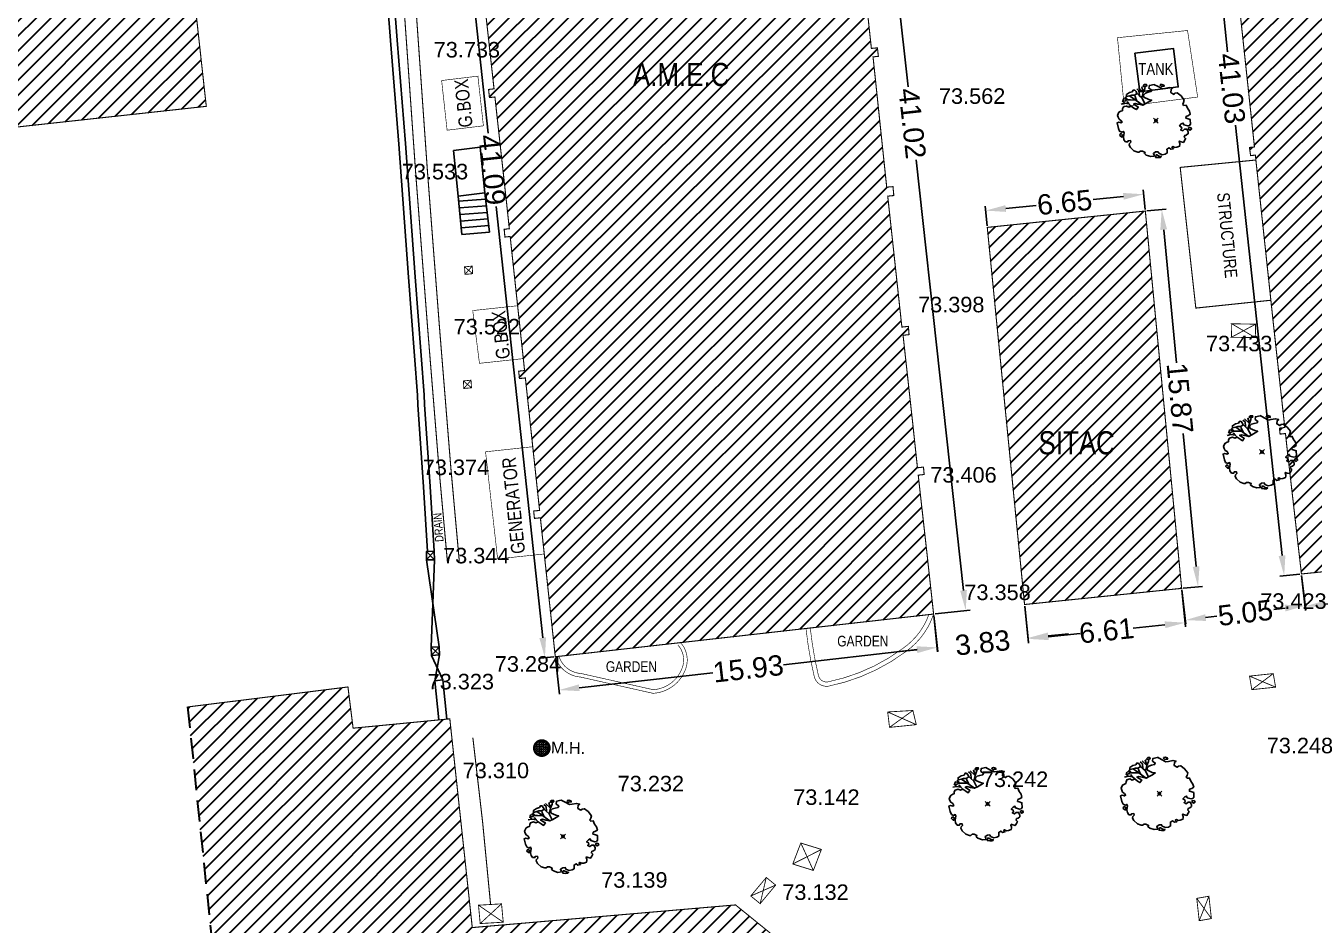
# Model space of a CAD drawing. Header units: inches. Extents: x 1254 to 1542, y 933 to 1230.
# Drawn here: x 1359.8 to 1413.7, y 1040.7 to 1078.3 of the extents above; entities that cross this region are included whole.
import ezdxf
from ezdxf.enums import TextEntityAlignment as Align

# ---------------------------------------------------------------- set-up
doc = ezdxf.new("R2010")
doc.units = ezdxf.units.IN
doc.header["$MEASUREMENT"] = 0
doc.header["$PDMODE"] = 35
doc.header["$PDSIZE"] = 0.1
doc.linetypes.add('HIDDEN', pattern=[0.375, 0.25, -0.125])
for name, color, linetype in [('bldg.', 1, 'Continuous'), ('comp. wall', 7, 'Continuous'), ('dimeantion', 140, 'Continuous'), ('DRAIN (S.W)', 130, 'HIDDEN'), ('garden', 104, 'Continuous'), ('HACH BLDG.', 182, 'Continuous'), ('LEVEL', 171, 'Continuous'), ('step', 35, 'Continuous'), ('STR H', 251, 'Continuous'), ('structure', 200, 'Continuous'), ('TANK', 251, 'Continuous'), ('text', 7, 'Continuous'), ('TREE', 3, 'Continuous')]:
    doc.layers.add(name, color=color, linetype=linetype)
for name, color, linetype, lineweight in [('Chember', 252, 'Continuous', 25), ('GATE', 211, 'Continuous', 25), ('SHED', 171, 'HIDDEN', 20)]:
    doc.layers.add(name, color=color, linetype=linetype, lineweight=lineweight)
doc.layers.get('0').off()
doc.styles.add('parag', font='arial.ttf', dxfattribs={"height": 1})
doc.styles.get("Standard").update_dxf_attribs({"font": 'arial.ttf'})
doc.styles.add('style2', font='arial.ttf')
doc.dimstyles.get("Standard").update_dxf_attribs({"dimtxt": 0.85, "dimasz": 0.85, "dimexe": 0.18, "dimexo": 0.0625, "dimgap": 0.09, "dimtad": 0, "dimzin": 0, "dimdsep": 46, "dimtxsty": 'Standard', "dimcen": 0.09, "dimclrd": 5, "dimclre": 5, "dimclrt": 6, "dimadec": 0, "dimazin": 0, "dimtfac": 1, "dimtofl": 0, "dimtmove": 0, "dimatfit": 3, "dimfxl": 0, "dimtolj": 1, "dimtzin": 0, "dimarcsym": 0})
pattern_1 = [(45, (467.107, 39.5311), (-0.30935922, 0.30935922), [])]

# ---------------------------------------------------------------- blocks, each defined once
blk = doc.blocks.new('PV07')
at = {"layer": 'TREE'}
for p, q in [((-2.29, 4.05), (-2.6, 4.31)), ((-2.26, 3.42), (-2.6, 3.73)), ((-1.71, 3.82), (-2.35, 4.45)), ((-2.23, 3.42), (-2.29, 4.05)), ((-1.71, 3.82), (-1.92, 4.59)), ((-1.89, 3.07), (-1.71, 3.82)), ((-1.71, 3.82), (-1.49, 4.36)), ((-1.49, 4.36), (-1.44, 4.64)), ((-4.2, 2.36), (-4.71, 2.24)), ((-4.2, 2.36), (-4.43, 2.61)), ((-3.65, 2.27), (-4.2, 2.36)), ((-3.83, 2.82), (-4.14, 3.22)), ((-3.83, 2.82), (-4.03, 2.79)), ((-3.65, 2.27), (-3.89, 2.59)), ((-3.43, 2.82), (-3.83, 2.82)), ((-3.34, 1.98), (-3.65, 2.27)), ((-1.77, 2.1), (-3.56, 3.36)), ((-2.75, 2.79), (-3.43, 2.82)), ((-2.82, 3.26), (-2.85, 3.45)), ((-2.56, 2.65), (-2.82, 3.26)), ((-1.89, 3.07), (-2.26, 3.42)), ((-1.46, 2.24), (-1.89, 3.07)), ((0, 0), (-0.2, 0)), ((0, 0), (0, 0.2)), ((0, 0), (0, -0.2)), ((0, 0), (0.2, 0))]:
    blk.add_line(p, q, dxfattribs=at)
at = {"layer": 'TREE', "flags": 128}
for points in [[(0.39, -4.4), (0.29, -4.2), (-0.04, -4.23), (-0.35, -4.43), (-0.26, -4.66), (-0.23, -4.8), (-0.69, -4.86), (-1.31, -4.66), (-1.55, -4.46), (-1.46, -4.29), (-1.83, -4.12), (-2.08, -4.12), (-2.29, -4.26), (-2.45, -4.26), (-2.97, -4.09), (-3.46, -3.63), (-3.62, -3.31), (-3.59, -3.11), (-3.4, -2.91), (-3.46, -2.68), (-3.77, -2.71), (-3.8, -2.86), (-4.11, -2.86), (-4.33, -2.57), (-4.39, -2.2), (-4.36, -1.88), (-4.3, -1.68), (-4.39, -1.45), (-4.63, -1.57), (-4.91, -1.42), (-5.06, -1.05), (-5.25, -0.31), (-5.03, -0.22), (-4.85, -0.25), (-4.73, -0.31), (-4.57, -0.22), (-4.73, 0.04), (-4.97, 0.21), (-5.1, 0.47), (-5.19, 0.72), (-5, 1.15), (-4.73, 1.3), (-4.54, 1.35), (-4.51, 1.61), (-4.39, 1.87), (-3.99, 1.98), (-3.68, 1.84), (-3.34, 1.98), (-2.97, 1.7), (-2.63, 1.5), (-2.39, 1.84), (-2.72, 2.04), (-3.03, 2.24), (-2.79, 2.33), (-2.32, 2.21), (-1.77, 2.1), (-1.37, 2.3), (-0.94, 2.56), (-0.57, 2.79), (-0.97, 2.87), (-1.62, 3.16), (-1.68, 3.47), (-1.43, 3.73), (-1.06, 3.85), (-0.66, 3.93), (-0.57, 4.13), (-0.94, 4.39), (-0.88, 4.76), (-0.24, 4.9)], [(-2.84, 4.14), (-2.69, 3.93), (-2.56, 3.68), (-2.85, 3.45), (-3.25, 3.45), (-3.53, 3.36), (-3.99, 3.25), (-3.99, 3.53), (-3.59, 3.79), (-3.19, 3.9), (-3.06, 4.13), (-2.84, 4.14)], [(-1.73, 4.72), (-1.58, 4.88), (-1.27, 4.88), (-1.25, 4.7), (-1.44, 4.64), (-1.68, 4.63), (-1.72, 4.71)], [(-0.26, 4.91), (0.29, 4.62), (0.88, 4.31), (1.22, 4.36), (1.83, 4.48), (2.26, 4.39), (2.05, 4.22), (2.02, 3.79), (2.02, 3.79), (2.42, 3.56), (2.57, 3.7), (2.88, 3.76), (3.4, 3.36), (3.83, 2.79), (3.74, 2.47), (3.62, 2.21), (3.74, 2.07), (4.08, 2.1), (4.27, 1.67), (4.54, 1.3), (4.64, 0.87), (4.39, 0.7), (4.08, 0.58), (4.05, 0.32), (4.24, 0.27), (4.64, 0.15), (4.67, -0.48), (4.51, -0.68), (4.3, -0.71), (3.77, -0.56), (3.68, -0.33), (3.43, -0.45), (3.19, -0.71), (3.43, -0.85), (3.5, -1.05), (3.34, -1.22), (3.62, -1.37), (3.87, -1.17), (4.17, -1.17), (4.36, -1.51), (4.36, -1.74), (4.11, -1.94), (3.9, -2), (3.83, -2.23), (4.02, -2.4), (3.9, -2.66), (3.71, -2.94), (3.4, -2.86), (3.19, -2.77), (3.13, -2.91), (3.22, -3.09), (3.22, -3.29), (3.19, -3.46), (2.82, -3.6), (2.54, -3.63), (2.29, -3.51), (2.14, -3.6), (2.36, -3.8), (2.02, -3.86), (1.77, -3.69), (1.49, -3.86), (1.52, -4.09), (1.52, -4.37), (1.25, -4.52), (0.82, -4.6), (0.39, -4.4)], [(0.57, 4.88), (0.79, 4.91), (1.06, 4.82), (1.12, 4.68), (0.94, 4.68), (0.75, 4.62), (0.6, 4.74), (0.57, 4.88)], [(-4.26, 2.99), (-3.99, 2.9), (-4.05, 2.7), (-4.3, 2.64), (-4.51, 2.59), (-4.45, 2.76), (-4.42, 2.87), (-4.26, 2.99)], [(4.7, -0.91), (4.42, -0.97), (4.42, -1.17), (4.6, -1.28), (4.82, -1.14), (4.7, -0.91)], [(-4.85, -1.8), (-4.88, -2), (-4.6, -2.23), (-4.51, -1.91), (-4.66, -1.8), (-4.85, -1.8)], [(0.14, -4.63), (0.45, -4.8), (0.75, -4.86), (0.63, -4.98), (0.29, -5), (-0.05, -4.96), (-0.01, -4.83), (0.02, -4.63), (0.14, -4.63)]]:
    blk.add_lwpolyline(points, dxfattribs=at)
at = {"layer": 'TREE'}
blk.add_point((0, 0), dxfattribs=at)
blk = doc.blocks.new('TREE12')
at = {"layer": 'TREE', "xscale": 99.88372093023256, "yscale": 99.88372093023256, "zscale": 99.88372093023256}
blk.add_blockref('PV07', (411, 285), dxfattribs=at)
blk = doc.blocks.new('SDFHGHG')
at = {"layer": 'TREE', "color": 30}
for p, q in [((952.027, 1025.743), (951.827, 1025.938)), ((952.027, 1025.743), (951.96, 1025.982)), ((952.094, 1025.911), (952.11, 1025.996)), ((951.369, 1025.432), (951.274, 1025.556)), ((951.369, 1025.432), (951.31, 1025.424)), ((951.493, 1025.432), (951.369, 1025.432)), ((952.008, 1025.211), (951.455, 1025.6)), ((951.705, 1025.425), (951.493, 1025.432)), ((951.684, 1025.569), (951.674, 1025.628)), ((951.763, 1025.382), (951.684, 1025.569)), ((951.846, 1025.814), (951.75, 1025.893)), ((951.855, 1025.619), (951.75, 1025.716)), ((951.865, 1025.619), (951.846, 1025.814)), ((951.97, 1025.512), (951.855, 1025.619)), ((951.97, 1025.512), (952.027, 1025.743)), ((952.103, 1025.255), (951.97, 1025.512)), ((952.027, 1025.743), (952.094, 1025.911)), ((951.255, 1025.29), (951.097, 1025.253)), ((951.255, 1025.29), (951.184, 1025.367)), ((951.427, 1025.264), (951.255, 1025.29)), ((951.427, 1025.264), (951.35, 1025.361)), ((951.522, 1025.175), (951.427, 1025.264)), ((952.556, 1024.561), (952.494, 1024.561)), ((952.556, 1024.561), (952.556, 1024.623)), ((952.556, 1024.561), (952.556, 1024.499)), ((952.556, 1024.561), (952.618, 1024.561))]:
    blk.add_line(p, q, dxfattribs=at)
at = {"layer": 'TREE', "color": 30, "flags": 128}
for points in [[(952.676, 1023.198), (952.647, 1023.26), (952.542, 1023.251), (952.447, 1023.189), (952.476, 1023.119), (952.485, 1023.074), (952.342, 1023.056), (952.152, 1023.118), (952.075, 1023.18), (952.104, 1023.234), (951.989, 1023.287), (951.913, 1023.287), (951.846, 1023.242), (951.799, 1023.242), (951.637, 1023.296), (951.484, 1023.437), (951.437, 1023.535), (951.446, 1023.597), (951.503, 1023.659), (951.484, 1023.73), (951.389, 1023.721), (951.379, 1023.677), (951.284, 1023.677), (951.217, 1023.765), (951.198, 1023.881), (951.208, 1023.978), (951.227, 1024.04), (951.198, 1024.111), (951.122, 1024.076), (951.036, 1024.12), (950.989, 1024.235), (950.931, 1024.466), (950.998, 1024.492), (951.055, 1024.484), (951.093, 1024.466), (951.141, 1024.492), (951.093, 1024.572), (951.017, 1024.625), (950.979, 1024.705), (950.95, 1024.785), (951.007, 1024.918), (951.093, 1024.962), (951.15, 1024.98), (951.16, 1025.06), (951.198, 1025.14), (951.322, 1025.175), (951.417, 1025.131), (951.522, 1025.175), (951.636, 1025.087), (951.741, 1025.024), (951.817, 1025.131), (951.713, 1025.193), (951.617, 1025.255), (951.694, 1025.282), (951.837, 1025.246), (952.008, 1025.211), (952.132, 1025.273), (952.265, 1025.353), (952.38, 1025.424), (952.256, 1025.45), (952.056, 1025.539), (952.036, 1025.636), (952.113, 1025.716), (952.227, 1025.752), (952.351, 1025.778), (952.38, 1025.84), (952.265, 1025.92), (952.284, 1026.035), (952.48, 1026.077)], [(952.02, 1026.02), (952.065, 1026.071), (952.163, 1026.071), (952.168, 1026.016), (952.11, 1025.996), (952.034, 1025.994), (952.025, 1026.018)], [(952.475, 1026.08), (952.646, 1025.991), (952.828, 1025.894), (952.932, 1025.911), (953.123, 1025.947), (953.256, 1025.92), (953.19, 1025.867), (953.18, 1025.734), (953.18, 1025.734), (953.304, 1025.663), (953.352, 1025.707), (953.447, 1025.725), (953.609, 1025.601), (953.743, 1025.424), (953.714, 1025.326), (953.676, 1025.247), (953.714, 1025.202), (953.819, 1025.211), (953.876, 1025.078), (953.962, 1024.963), (953.991, 1024.83), (953.915, 1024.777), (953.819, 1024.741), (953.81, 1024.662), (953.867, 1024.644), (953.991, 1024.608), (954, 1024.413), (953.953, 1024.351), (953.886, 1024.342), (953.724, 1024.387), (953.695, 1024.458), (953.619, 1024.422), (953.543, 1024.342), (953.619, 1024.298), (953.638, 1024.236), (953.59, 1024.183), (953.676, 1024.138), (953.752, 1024.2), (953.848, 1024.2), (953.905, 1024.094), (953.905, 1024.023), (953.829, 1023.961), (953.762, 1023.943), (953.743, 1023.872), (953.8, 1023.819), (953.762, 1023.739), (953.705, 1023.651), (953.61, 1023.677), (953.543, 1023.704), (953.524, 1023.659), (953.552, 1023.606), (953.552, 1023.544), (953.543, 1023.491), (953.429, 1023.447), (953.343, 1023.438), (953.266, 1023.473), (953.219, 1023.447), (953.286, 1023.385), (953.181, 1023.367), (953.105, 1023.42), (953.019, 1023.367), (953.028, 1023.296), (953.028, 1023.207), (952.943, 1023.163), (952.809, 1023.136), (952.676, 1023.198)], [(952.731, 1026.07), (952.799, 1026.08), (952.885, 1026.053), (952.904, 1026.009), (952.847, 1026.009), (952.789, 1025.991), (952.742, 1026.027), (952.731, 1026.07)], [(951.236, 1025.485), (951.322, 1025.459), (951.303, 1025.397), (951.226, 1025.379), (951.16, 1025.361), (951.179, 1025.414), (951.188, 1025.45), (951.236, 1025.485)], [(951.677, 1025.841), (951.722, 1025.778), (951.763, 1025.699), (951.674, 1025.628), (951.551, 1025.627), (951.465, 1025.601), (951.322, 1025.565), (951.322, 1025.654), (951.446, 1025.734), (951.569, 1025.769), (951.61, 1025.839), (951.677, 1025.841)], [(951.055, 1024.005), (951.046, 1023.943), (951.131, 1023.872), (951.16, 1023.969), (951.112, 1024.005), (951.055, 1024.005)], [(954.01, 1024.28), (953.924, 1024.262), (953.924, 1024.2), (953.981, 1024.165), (954.048, 1024.209), (954.01, 1024.28)], [(952.599, 1023.127), (952.695, 1023.074), (952.79, 1023.056), (952.752, 1023.021), (952.647, 1023.012), (952.541, 1023.025), (952.552, 1023.065), (952.561, 1023.127), (952.599, 1023.127)]]:
    blk.add_lwpolyline(points, dxfattribs=at)
at = {"layer": 'TREE', "color": 30}
blk.add_point((952.556, 1024.561), dxfattribs=at)
blk = doc.blocks.new('MH')
at = {"layer": 'comp. wall'}
h = blk.add_hatch(dxfattribs=at)
h.set_pattern_fill('ANGLE', color=251, scale=0.5, style=0)
h.set_pattern_definition([(0, (9.44105, -49.48132), (0, 0.1375), [0.1, -0.0375]), (90, (9.44105, -49.48132), (-0.1375, 8e-18), [0.1, -0.0375])])
h.paths.add_polyline_path([(1150.993, 862.794, 1), (1151.943, 862.794, 1)])
at = {"layer": 'comp. wall', "color": 252, "const_width": 0.15}
blk.add_lwpolyline([(1150.993, 862.794, 1), (1151.943, 862.794, 1)], format="xyb", close=True, dxfattribs=at)
at = {"layer": 'text', "style": 'parag'}
blk.add_text('M.H.', height=0.72, dxfattribs=at).set_placement((1152.03, 862.483))
blk = doc.blocks.new('*D18')
at = {"layer": 'Defpoints', "color": 0}
for p in [(1397.781, 1053.715), (1381.952, 1051.929), (1397.938, 1052.321)]:
    blk.add_point(p, dxfattribs=at)
at = {"layer": 'dimeantion', "color": 5, "lineweight": -2}
for p, q in [((1397.788, 1053.653), (1397.958, 1052.142)), ((1381.959, 1051.867), (1382.129, 1050.357)), ((1397.093, 1052.226), (1391.498, 1051.595)), ((1382.954, 1050.631), (1388.549, 1051.262))]:
    blk.add_line(p, q, dxfattribs=at)
at = {"layer": 'dimeantion', "color": 5}
for points in [[(1397.078, 1052.367), (1397.109, 1052.085), (1397.938, 1052.321)], [(1382.938, 1050.771), (1382.97, 1050.49), (1382.109, 1050.535)]]:
    blk.add_solid(points, dxfattribs=at)
at = {"layer": 'dimeantion', "color": 6, "insert": (1390.024, 1051.428), "char_height": 0.85, "attachment_point": 5, "rotation": 6.4368}
blk.add_mtext('\\A1;15.93', dxfattribs=at)
blk = doc.blocks.new('*D19')
at = {"layer": 'Defpoints', "color": 0}
for p in [(1401.587, 1054.115), (1397.781, 1053.715), (1401.734, 1052.714)]:
    blk.add_point(p, dxfattribs=at)
at = {"layer": 'dimeantion', "color": 5, "lineweight": -2}
for p, q in [((1401.593, 1054.053), (1401.753, 1052.535)), ((1397.787, 1053.653), (1397.947, 1052.135)), ((1402.579, 1052.803), (1403.425, 1052.892)), ((1397.083, 1052.225), (1396.237, 1052.136))]:
    blk.add_line(p, q, dxfattribs=at)
at = {"layer": 'dimeantion', "color": 5}
for points in [[(1402.565, 1052.944), (1402.594, 1052.662), (1401.734, 1052.714)], [(1397.068, 1052.366), (1397.098, 1052.084), (1397.928, 1052.314)]]:
    blk.add_solid(points, dxfattribs=at)
at = {"layer": 'dimeantion', "color": 6, "insert": (1399.831, 1052.514), "char_height": 0.85, "attachment_point": 5, "rotation": 6.0011}
blk.add_mtext('\\A1;3.83', dxfattribs=at)
blk = doc.blocks.new('*D20')
at = {"layer": 'Defpoints', "color": 0}
for p in [(1408.16, 1054.791), (1401.587, 1054.115), (1408.308, 1053.355)]:
    blk.add_point(p, dxfattribs=at)
at = {"layer": 'dimeantion', "color": 5, "lineweight": -2}
for p, q in [((1408.166, 1054.729), (1408.326, 1053.176)), ((1401.593, 1054.053), (1401.753, 1052.5)), ((1402.58, 1052.766), (1403.913, 1052.903)), ((1407.462, 1053.268), (1406.129, 1053.131))]:
    blk.add_line(p, q, dxfattribs=at)
at = {"layer": 'dimeantion', "color": 5}
for points in [[(1402.566, 1052.907), (1402.595, 1052.625), (1401.734, 1052.679)], [(1407.448, 1053.409), (1407.477, 1053.127), (1408.308, 1053.355)]]:
    blk.add_solid(points, dxfattribs=at)
at = {"layer": 'dimeantion', "color": 6, "insert": (1405.021, 1053.017), "char_height": 0.85, "attachment_point": 5, "rotation": 5.8693}
blk.add_mtext('\\A1;6.61', dxfattribs=at)
blk = doc.blocks.new('*D21')
at = {"layer": 'Defpoints', "color": 0}
for p in [(1413.172, 1055.394), (1408.16, 1054.791), (1413.332, 1054.068)]:
    blk.add_point(p, dxfattribs=at)
at = {"layer": 'dimeantion', "color": 5, "lineweight": -2}
for p, q in [((1413.18, 1055.332), (1413.353, 1053.89)), ((1408.167, 1054.729), (1408.341, 1053.286)), ((1412.488, 1053.967), (1412.014, 1053.91)), ((1409.163, 1053.567), (1409.637, 1053.624))]:
    blk.add_line(p, q, dxfattribs=at)
at = {"layer": 'dimeantion', "color": 5}
for points in [[(1412.471, 1054.107), (1412.505, 1053.826), (1413.332, 1054.068)], [(1409.147, 1053.707), (1409.18, 1053.426), (1408.32, 1053.465)]]:
    blk.add_solid(points, dxfattribs=at)
at = {"layer": 'dimeantion', "color": 6, "insert": (1410.826, 1053.767), "char_height": 0.85, "attachment_point": 5, "rotation": 6.8633}
blk.add_mtext('\\A1;5.05', dxfattribs=at)
blk = doc.blocks.new('*D22')
at = {"layer": 'Defpoints', "color": 0}
for p in [(1428.89, 1057.114), (1429.038, 1055.761), (1413.172, 1055.394)]:
    blk.add_point(p, dxfattribs=at)
at = {"layer": 'dimeantion', "color": 5, "lineweight": -2}
for p, q in [((1428.897, 1057.052), (1429.058, 1055.582)), ((1428.193, 1055.668), (1422.573, 1055.053)), ((1413.179, 1055.332), (1413.34, 1053.862)), ((1414.165, 1054.133), (1419.785, 1054.748))]:
    blk.add_line(p, q, dxfattribs=at)
at = {"layer": 'dimeantion', "color": 5}
for points in [[(1428.178, 1055.809), (1428.208, 1055.528), (1429.038, 1055.761)], [(1414.15, 1054.274), (1414.181, 1053.992), (1413.32, 1054.041)]]:
    blk.add_solid(points, dxfattribs=at)
at = {"layer": 'dimeantion', "color": 6, "insert": (1421.179, 1054.901), "char_height": 0.85, "attachment_point": 5, "rotation": 6.2466}
blk.add_mtext('\\A1;15.81', dxfattribs=at)
blk = doc.blocks.new('*D48')
at = {"layer": 'Defpoints', "color": 0}
for p in [(1377.543, 1092.78), (1381.517, 1051.882), (1381.952, 1051.929)]:
    blk.add_point(p, dxfattribs=at)
at = {"layer": 'dimeantion', "color": 5, "lineweight": -2}
for p, q in [((1377.481, 1092.774), (1376.929, 1092.714)), ((1377.199, 1091.888), (1379.147, 1073.841)), ((1381.426, 1052.727), (1379.478, 1070.774)), ((1381.89, 1051.922), (1381.338, 1051.863))]:
    blk.add_line(p, q, dxfattribs=at)
at = {"layer": 'dimeantion', "color": 5}
for points in [[(1377.34, 1091.903), (1377.058, 1091.873), (1377.108, 1092.733)], [(1381.566, 1052.742), (1381.285, 1052.712), (1381.517, 1051.882)]]:
    blk.add_solid(points, dxfattribs=at)
at = {"layer": 'dimeantion', "color": 6, "insert": (1379.312, 1072.308), "char_height": 0.85, "attachment_point": 5, "rotation": 276.16}
blk.add_mtext('\\A1;41.09', dxfattribs=at)
blk = doc.blocks.new('*D14')
at = {"layer": 'Defpoints', "color": 0}
for p in [(1393.299, 1094.49), (1397.781, 1053.715), (1399.126, 1053.863)]:
    blk.add_point(p, dxfattribs=at)
at = {"layer": 'dimeantion', "color": 5, "lineweight": -2}
for p, q in [((1393.361, 1094.497), (1394.823, 1094.657)), ((1394.737, 1093.793), (1396.717, 1075.778)), ((1399.033, 1054.708), (1397.053, 1072.723)), ((1397.843, 1053.722), (1399.305, 1053.882))]:
    blk.add_line(p, q, dxfattribs=at)
at = {"layer": 'dimeantion', "color": 5}
for points in [[(1394.878, 1093.808), (1394.596, 1093.777), (1394.644, 1094.638)], [(1399.174, 1054.723), (1398.892, 1054.692), (1399.126, 1053.863)]]:
    blk.add_solid(points, dxfattribs=at)
at = {"layer": 'dimeantion', "color": 6, "insert": (1396.885, 1074.25), "char_height": 0.85, "attachment_point": 5, "rotation": 276.2728}
blk.add_mtext('\\A1;41.02', dxfattribs=at)
blk = doc.blocks.new('*D50')
at = {"layer": 'Defpoints', "color": 0}
for p in [(1408.049, 1096.112), (1408.771, 1096.19), (1413.172, 1055.394)]:
    blk.add_point(p, dxfattribs=at)
at = {"layer": 'dimeantion', "color": 5, "lineweight": -2}
for p, q in [((1408.709, 1096.183), (1407.87, 1096.092)), ((1408.14, 1095.267), (1410.084, 1077.246)), ((1412.359, 1056.161), (1410.415, 1074.182)), ((1413.11, 1055.387), (1412.271, 1055.297))]:
    blk.add_line(p, q, dxfattribs=at)
at = {"layer": 'dimeantion', "color": 5}
for points in [[(1408.281, 1095.282), (1407.999, 1095.251), (1408.049, 1096.112)], [(1412.5, 1056.176), (1412.218, 1056.146), (1412.45, 1055.316)]]:
    blk.add_solid(points, dxfattribs=at)
at = {"layer": 'dimeantion', "color": 6, "insert": (1410.249, 1075.714), "char_height": 0.85, "attachment_point": 5, "rotation": 276.1573}
blk.add_mtext('\\A1;41.03', dxfattribs=at)
blk = doc.blocks.new('*D51')
at = {"layer": 'Defpoints', "color": 0}
for p in [(1399.954, 1070.602), (1406.64, 1070.584), (1400.027, 1069.899)]:
    blk.add_point(p, dxfattribs=at)
at = {"layer": 'dimeantion', "color": 5, "lineweight": -2}
for p, q in [((1406.634, 1070.646), (1406.549, 1071.466)), ((1400.021, 1069.961), (1399.936, 1070.781)), ((1400.8, 1070.689), (1402.068, 1070.821)), ((1405.722, 1071.199), (1404.454, 1071.068))]:
    blk.add_line(p, q, dxfattribs=at)
at = {"layer": 'dimeantion', "color": 5}
for points in [[(1405.707, 1071.34), (1405.736, 1071.058), (1406.567, 1071.287)], [(1400.785, 1070.83), (1400.814, 1070.548), (1399.954, 1070.602)]]:
    blk.add_solid(points, dxfattribs=at)
at = {"layer": 'dimeantion', "color": 6, "insert": (1403.261, 1070.944), "char_height": 0.85, "attachment_point": 5, "rotation": 5.9138}
blk.add_mtext('\\A1;6.65', dxfattribs=at)
blk = doc.blocks.new('*D15')
at = {"layer": 'Defpoints', "color": 0}
for p in [(1406.64, 1070.584), (1408.16, 1054.791), (1408.846, 1054.857)]:
    blk.add_point(p, dxfattribs=at)
at = {"layer": 'dimeantion', "color": 5, "lineweight": -2}
for p, q in [((1406.702, 1070.59), (1407.505, 1070.667)), ((1407.408, 1069.804), (1407.944, 1064.231)), ((1408.765, 1055.703), (1408.228, 1061.276)), ((1408.222, 1054.797), (1409.025, 1054.874))]:
    blk.add_line(p, q, dxfattribs=at)
at = {"layer": 'dimeantion', "color": 5}
for points in [[(1407.549, 1069.818), (1407.267, 1069.79), (1407.326, 1070.65)], [(1408.906, 1055.716), (1408.624, 1055.689), (1408.846, 1054.857)]]:
    blk.add_solid(points, dxfattribs=at)
at = {"layer": 'dimeantion', "color": 6, "insert": (1408.086, 1062.753), "char_height": 0.85, "attachment_point": 5, "rotation": 275.4974}
blk.add_mtext('\\A1;15.87', dxfattribs=at)

msp = doc.modelspace()

# ---------------------------------------------------------------- hatches: boundary and pattern name
at = {"layer": 'HACH BLDG.', "lineweight": 30}
h = msp.add_hatch(dxfattribs=at)
h.set_pattern_fill('ANSI31', color=256, scale=3.5)
h.set_pattern_definition(pattern_1)
h.paths.add_polyline_path([(1366.515, 1082.567), (1360.678, 1081.927), (1355.92, 1081.405), (1355.69, 1083.456, 0.181892), (1355.094, 1084.325, 0.210242), (1353.605, 1084.549), (1346.295, 1083.75), (1346.435, 1082.291), (1345.404, 1082.192), (1342.108, 1081.876), (1341.592, 1086.301), (1329.402, 1085.002), (1331.091, 1069.844), (1357.981, 1073.942), (1367.349, 1074.966)])
h.paths.add_polyline_path([(1345.049, 1076.5), (1347.63, 1076.5), (1347.63, 1078.005), (1345.049, 1078.005)], flags=24)
h.paths.add_polyline_path([(1340.634, 1077.665), (1354.146, 1077.665), (1354.146, 1079.17), (1340.634, 1079.17)], flags=24)
h = msp.add_hatch(dxfattribs=at)
h.set_pattern_fill('ANSI31', color=256, scale=3.5)
h.set_pattern_definition(pattern_1)
h.paths.add_polyline_path([(1397.444, 1035.136), (1397.057, 1038.843), (1393.303, 1038.453), (1389.493, 1041.542), (1378.479, 1040.594), (1377.539, 1049.33), (1373.492, 1048.939), (1373.277, 1050.664), (1366.568, 1049.827), (1369.555, 1021.006), (1402.201, 1024.39), (1401.413, 1031.988)])
h.paths.add_polyline_path([(1381.126, 1030.467), (1383.706, 1030.467), (1383.706, 1031.971), (1381.126, 1031.971)], flags=24)
h.paths.add_polyline_path([(1376.71, 1031.631), (1390.223, 1031.631), (1390.223, 1033.137), (1376.71, 1033.137)], flags=24)
at = {"layer": 'STR H', "lineweight": 30}
h = msp.add_hatch(dxfattribs=at)
h.set_pattern_fill('ANSI31', color=256, scale=3.5)
h.set_pattern_definition(pattern_1)
h.paths.add_polyline_path([(1458.248, 1078.063), (1458.479, 1078.103), (1458.427, 1078.424), (1458.168, 1078.396), (1458.14, 1078.651), (1457.565, 1083.876), (1457.82, 1083.913), (1457.792, 1084.261), (1457.527, 1084.233), (1456.626, 1092.601), (1456.293, 1095.537), (1456.575, 1095.569), (1456.536, 1095.916), (1456.253, 1095.884), (1455.633, 1101.342), (1455.919, 1101.374), (1455.88, 1101.721), (1455.594, 1101.689), (1454.932, 1107.515), (1443.439, 1106.26), (1424.415, 1104.199), (1413.595, 1103.017), (1402.213, 1101.758), (1394.144, 1100.853), (1377.721, 1099.083), (1361.28, 1097.289), (1361.806, 1092.465), (1361.991, 1090.776), (1362.262, 1090.805), (1362.231, 1091.069), (1367.907, 1091.703), (1372.102, 1092.177), (1377.543, 1092.78), (1378.051, 1088.059), (1378.127, 1087.357), (1377.849, 1087.327), (1377.907, 1086.968), (1378.165, 1086.996), (1378.755, 1081.518), (1378.504, 1081.491), (1378.534, 1081.131), (1378.794, 1081.159), (1379.062, 1078.668), (1379.389, 1075.698), (1379.161, 1075.673), (1379.197, 1075.333), (1379.426, 1075.358), (1379.918, 1070.883), (1380.029, 1069.844), (1379.813, 1069.821), (1379.844, 1069.495), (1380.064, 1069.519), (1380.667, 1063.908), (1380.419, 1063.881), (1380.452, 1063.573), (1380.7, 1063.599), (1381.295, 1058.054), (1381.047, 1058.028), (1381.08, 1057.719), (1381.328, 1057.746), (1381.952, 1051.929), (1397.781, 1053.715), (1397.488, 1056.392), (1397.138, 1059.529), (1397.385, 1059.557), (1397.358, 1059.866), (1397.105, 1059.839), (1396.906, 1061.713), (1396.518, 1065.252), (1396.504, 1065.384), (1396.754, 1065.411), (1396.726, 1065.756), (1396.454, 1065.727), (1396.447, 1065.788), (1395.905, 1070.804), (1395.862, 1071.206), (1396.117, 1071.233), (1396.081, 1071.605), (1395.819, 1071.583), (1395.247, 1077.036), (1395.469, 1077.059), (1395.43, 1077.416), (1395.178, 1077.389), (1395.158, 1077.572), (1394.59, 1082.856), (1394.864, 1082.885), (1394.829, 1083.21), (1394.577, 1083.183), (1393.956, 1088.724), (1394.188, 1088.75), (1394.161, 1089.076), (1393.92, 1089.049), (1393.787, 1090.232), (1393.299, 1094.49), (1401.341, 1095.368), (1408.771, 1096.19), (1409.319, 1090.746), (1409.089, 1090.721), (1409.124, 1090.397), (1409.338, 1090.42), (1409.934, 1084.934), (1409.718, 1084.911), (1409.753, 1084.587), (1409.987, 1084.612), (1410.563, 1079.267), (1410.58, 1079.109), (1410.346, 1079.084), (1410.394, 1078.762), (1410.616, 1078.786), (1410.629, 1078.667), (1411.039, 1074.832), (1411.206, 1073.267), (1410.999, 1073.245), (1411.043, 1072.904), (1411.243, 1072.925), (1412.015, 1065.706), (1412.475, 1061.524), (1412.251, 1061.499), (1412.278, 1061.247), (1412.503, 1061.272), (1412.576, 1060.603), (1413.172, 1055.394), (1420.198, 1056.113), (1428.89, 1057.114), (1428.308, 1062.278), (1428.236, 1062.993), (1428.489, 1063.015), (1428.458, 1063.367), (1428.2, 1063.344), (1427.65, 1068.803), (1427.861, 1068.842), (1427.809, 1069.192), (1427.61, 1069.17), (1427.025, 1074.576), (1427.019, 1074.627), (1427.236, 1074.651), (1427.183, 1074.96), (1426.98, 1074.935), (1426.832, 1076.124), (1426.395, 1080.358), (1426.384, 1080.462), (1426.66, 1080.492), (1426.631, 1080.804), (1426.35, 1080.774), (1426.102, 1083.067), (1425.763, 1086.236), (1425.759, 1086.275), (1425.981, 1086.299), (1425.963, 1086.608), (1425.726, 1086.583), (1425.153, 1091.927), (1425.128, 1092.155), (1425.363, 1092.182), (1425.328, 1092.49), (1425.094, 1092.464), (1424.486, 1097.92), (1424.726, 1097.946), (1437.935, 1099.406), (1440.037, 1099.636), (1440.625, 1094.174), (1440.264, 1094.137), (1440.295, 1093.838), (1440.663, 1093.876), (1440.683, 1093.686), (1441.174, 1088.958), (1441.238, 1088.346), (1440.889, 1088.31), (1440.902, 1088.01), (1441.26, 1088.026), (1441.754, 1083.379), (1441.843, 1082.521), (1441.462, 1082.482), (1441.495, 1082.163), (1441.876, 1082.202), (1441.905, 1081.917), (1442.459, 1076.997), (1442.493, 1076.673), (1442.087, 1076.63), (1442.136, 1076.313), (1442.527, 1076.355), (1443.112, 1070.832), (1442.746, 1070.793), (1442.771, 1070.461), (1443.149, 1070.478), (1443.732, 1065.023), (1443.363, 1064.977), (1443.444, 1064.648), (1443.675, 1064.674), (1443.682, 1064.613), (1444.322, 1058.834), (1449.512, 1059.387), (1454.85, 1059.961), (1460.082, 1060.564), (1459.48, 1066.378), (1459.746, 1066.405), (1459.701, 1066.749), (1459.444, 1066.722), (1458.864, 1072.22), (1459.103, 1072.25), (1459.062, 1072.573), (1458.83, 1072.544)])
h.paths.add_polyline_path([(1456.456, 1089.156), (1456.371, 1089.227), (1456.38, 1089.289), (1456.496, 1089.289)], flags=16)
h.paths.add_polyline_path([(1456.638, 1090.716), (1456.694, 1090.716), (1456.682, 1090.732), (1456.647, 1090.743)], flags=16)
h.paths.add_polyline_path([(1413.013, 1060.152), (1412.946, 1060.107), (1412.889, 1060.143), (1412.889, 1060.205), (1412.975, 1060.223)], flags=16)
h.paths.add_polyline_path([(1394.023, 1083.45), (1393.98, 1083.439), (1394.052, 1083.362), (1394.224, 1083.335), (1394.117, 1083.472)], flags=16)
h.paths.add_polyline_path([(1393.928, 1081.943), (1393.843, 1082.014), (1393.852, 1082.076), (1393.968, 1082.076)], flags=16)
h.paths.add_polyline_path([(1446.397, 1082.536), (1453.344, 1082.536), (1453.344, 1084.042), (1446.397, 1084.042)], flags=24)
h.paths.add_polyline_path([(1413.724, 1074.064), (1423.864, 1074.064), (1423.864, 1075.57), (1413.724, 1075.57)], flags=24)
h.paths.add_polyline_path([(1384.949, 1075.547), (1389.487, 1075.547), (1389.487, 1077.051), (1384.949, 1077.051)], flags=24)
h.paths.add_polyline_path([(1375.982, 1085.541), (1379.092, 1085.541), (1379.092, 1086.537), (1375.982, 1086.537)], flags=25)
h.paths.add_polyline_path([(1376.698, 1076.834), (1379.808, 1076.834), (1379.808, 1077.83), (1376.698, 1077.83)], flags=25)
h.paths.add_polyline_path([(1393.779, 1080.763), (1396.889, 1080.763), (1396.889, 1081.759), (1393.779, 1081.759)], flags=24)
h.paths.add_polyline_path([(1408.028, 1082.178), (1411.138, 1082.178), (1411.138, 1083.174), (1408.028, 1083.174)], flags=25)
h.paths.add_polyline_path([(1392.842, 1089.846), (1395.952, 1089.846), (1395.952, 1090.842), (1392.842, 1090.842)], flags=24)
h.paths.add_polyline_path([(1379.255, 1051.127), (1382.365, 1051.127), (1382.365, 1052.123), (1379.255, 1052.123)], flags=9)
h = msp.add_hatch(dxfattribs=at)
h.set_pattern_fill('ANSI31', color=256, scale=3.5)
h.set_pattern_definition(pattern_1)
h.paths.add_polyline_path([(1406.64, 1070.584), (1400.027, 1069.899), (1401.587, 1054.115), (1408.16, 1054.791), (1407.368, 1063.01)])
h.paths.add_polyline_path([(1401.919, 1060.132), (1405.613, 1060.132), (1405.613, 1061.637), (1401.919, 1061.637)], flags=24)
h.paths.add_polyline_path([(1398.902, 1054.123), (1402.012, 1054.123), (1402.012, 1055.119), (1398.902, 1055.119)], flags=9)

# ---------------------------------------------------------------- linework, layer by layer
at = {"layer": 'bldg.', "lineweight": 30, "const_width": 0.045}
msp.add_lwpolyline([(1357.981, 1073.942), (1367.349, 1074.966), (1366.515, 1082.567), (1360.678, 1081.927), (1355.92, 1081.405), (1355.69, 1083.456, 0.181892), (1355.094, 1084.325, 0.210242), (1353.605, 1084.549), (1346.295, 1083.75), (1346.435, 1082.291), (1345.404, 1082.192), (1342.108, 1081.876), (1341.592, 1086.301), (1329.402, 1085.002), (1331.091, 1069.844)], format="xyb", dxfattribs=at)
msp.add_lwpolyline([(1402.201, 1024.39), (1401.413, 1031.988), (1397.444, 1035.136), (1397.444, 1035.136), (1397.057, 1038.843), (1393.303, 1038.453), (1389.493, 1041.542), (1378.479, 1040.594), (1377.539, 1049.33), (1373.492, 1048.939), (1373.277, 1050.664), (1366.568, 1049.827)], dxfattribs=at)
at = {"layer": 'Chember', "const_width": 0.035}
for points in [[(1378.174, 1067.931), (1378.494, 1067.962), (1378.474, 1068.279), (1378.154, 1068.248), (1378.174, 1067.931)], [(1378.494, 1067.962), (1378.154, 1068.248)], [(1378.174, 1067.931), (1378.474, 1068.279)], [(1411.253, 1065.848), (1410.254, 1065.866), (1411.243, 1065.284), (1410.244, 1065.302), (1411.253, 1065.848)], [(1410.254, 1065.866), (1410.244, 1065.302)], [(1411.253, 1065.848), (1411.243, 1065.284)], [(1378.126, 1063.156), (1378.446, 1063.187), (1378.426, 1063.504), (1378.106, 1063.473), (1378.126, 1063.156)], [(1378.446, 1063.187), (1378.106, 1063.473)], [(1378.126, 1063.156), (1378.426, 1063.504)], [(1411.992, 1051.224), (1410.999, 1051.119), (1411.096, 1050.552), (1412.09, 1050.657), (1411.992, 1051.224)], [(1412.09, 1050.657), (1410.999, 1051.119)], [(1411.096, 1050.552), (1411.992, 1051.224)], [(1395.86, 1049.618), (1396.914, 1049.68), (1397.056, 1049.087), (1395.937, 1048.973), (1395.86, 1049.618)], [(1395.937, 1048.973), (1396.914, 1049.68)], [(1397.056, 1049.087), (1395.86, 1049.618)], [(1392.225, 1044.133), (1393.086, 1043.864), (1392.749, 1042.985), (1391.888, 1043.254), (1392.225, 1044.133)], [(1391.888, 1043.254), (1393.086, 1043.864)], [(1392.225, 1044.133), (1392.749, 1042.985)], [(1391.172, 1042.372), (1390.524, 1041.595), (1390.132, 1041.916), (1390.78, 1042.693), (1391.172, 1042.372)], [(1390.524, 1041.595), (1390.78, 1042.693)], [(1391.172, 1042.372), (1390.132, 1041.916)], [(1378.739, 1041.53), (1379.703, 1041.587), (1379.774, 1040.819), (1378.81, 1040.762), (1378.739, 1041.53)], [(1379.703, 1041.587), (1378.81, 1040.762)], [(1409.404, 1040.971), (1408.895, 1040.881), (1408.791, 1041.816), (1409.3, 1041.906), (1409.404, 1040.971)], [(1408.791, 1041.816), (1409.404, 1040.971)], [(1409.3, 1041.906), (1408.895, 1040.881)], [(1378.739, 1041.53), (1379.774, 1040.819)]]:
    msp.add_lwpolyline(points, dxfattribs=at)
at = {"layer": 'comp. wall'}
for points in [[(1376.609, 1056.333), (1376.438, 1059.039), (1376.205, 1062.478), (1376.188, 1062.874), (1375.816, 1067.81), (1375.4, 1073.385), (1375.062, 1077.716), (1374.742, 1081.867), (1374.534, 1084.627)], [(1376.889, 1056.343), (1376.717, 1059.057), (1376.485, 1062.493), (1376.468, 1062.89), (1376.095, 1067.831), (1375.679, 1073.406), (1375.341, 1077.738), (1375.021, 1081.888), (1374.813, 1084.648)], [(1379.918, 1070.883), (1379.918, 1070.883)], [(1376.915, 1050.928), (1377.075, 1049.289)], [(1377.25, 1050.961), (1377.41, 1049.322)]]:
    msp.add_lwpolyline(points, dxfattribs=at)
at = {"layer": 'comp. wall', "color": 55, "linetype": 'HIDDEN', "lineweight": 30, "ltscale": 3.5}
msp.add_lwpolyline([(1366.568, 1049.827), (1369.555, 1021.006)], dxfattribs=at)
at = {"layer": 'DRAIN (S.W)', "ltscale": 2.5, "const_width": 0.045}
msp.add_lwpolyline([(1377.44, 1055.883), (1377.084, 1059.831), (1376.606, 1065.745), (1376.112, 1072.15), (1375.67, 1078.436), (1375.402, 1082.375), (1375.093, 1086.508, 0.553343), (1374.672, 1086.903), (1367.936, 1086.258), (1366.878, 1086.198, -0.267064), (1365.81, 1086.494), (1365.501, 1086.735), (1364.395, 1087.929), (1361.972, 1090.689), (1360.881, 1091.722), (1360.431, 1096.022)], format="xyb", dxfattribs=at)
at = {"layer": 'DRAIN (S.W)', "linetype": 'ByBlock', "ltscale": 2.5, "const_width": 0.045}
msp.add_lwpolyline([(1377.935, 1055.928), (1377.579, 1059.873), (1377.101, 1065.784), (1376.607, 1072.187), (1376.165, 1078.47), (1375.897, 1082.41), (1375.592, 1086.493, 0.50343), (1374.593, 1087.394), (1367.898, 1086.753), (1366.794, 1086.691, -0.297386), (1366.145, 1086.863), (1365.838, 1087.102), (1364.764, 1088.262), (1362.33, 1091.034), (1362.286, 1091.075)], format="xyb", dxfattribs=at)
msp.add_lwpolyline([(1379.245, 1041.56), (1378.911, 1045.01), (1378.503, 1048.542)], dxfattribs=at)
at = {"layer": 'garden', "const_width": 0.025}
for points in [[(1392.441, 1053.112, 0.031381), (1392.787, 1051.099, 0.380755), (1393.375, 1050.696, 0.110348), (1396.582, 1052.119, 0.164624), (1397.781, 1053.715)], [(1392.62, 1053.132, 0.031367), (1392.962, 1051.142, 0.375512), (1393.346, 1050.874, 0.110231), (1396.478, 1052.266, 0.157641), (1397.583, 1053.693, 0.157641)], [(1381.952, 1051.929, 0.312799), (1383.007, 1051.079), (1386.041, 1050.398, 0.30576), (1387.414, 1051.438, 0.270866), (1387.195, 1052.521)], [(1382.096, 1051.971, 0.315659), (1383.029, 1051.228), (1386.053, 1050.549, 0.301776), (1387.272, 1051.487, 0.270866), (1387.083, 1052.421, 0.270866)]]:
    msp.add_lwpolyline(points, format="xyb", dxfattribs=at)
at = {"layer": 'GATE'}
for points in [[(1376.567, 1055.98), (1376.557, 1056.331), (1376.889, 1056.343), (1376.899, 1055.992), (1376.567, 1055.98)], [(1376.557, 1056.331), (1376.899, 1055.992), (1376.756, 1052.324)], [(1377.092, 1052.342), (1376.567, 1055.98), (1376.889, 1056.343)], [(1376.756, 1052.324), (1377.092, 1052.342), (1377.106, 1052.003), (1376.77, 1051.985), (1376.756, 1052.324)], [(1377.25, 1050.961), (1376.77, 1051.985), (1377.092, 1052.342)], [(1376.756, 1052.324), (1377.106, 1052.003), (1376.915, 1050.928)], [(1377.25, 1050.961), (1376.915, 1050.928)]]:
    msp.add_lwpolyline(points, dxfattribs=at)
at = {"layer": 'SHED', "ltscale": 3.5, "const_width": 0.025}
msp.add_lwpolyline([(1408.406, 1078.14), (1405.474, 1077.839), (1405.757, 1074.962), (1408.829, 1075.355), (1408.406, 1078.14)], dxfattribs=at)
at = {"layer": 'step'}
for p, q in [((1377.895, 1071.212), (1378.035, 1069.601)), ((1379.198, 1069.694), (1379.005, 1071.343)), ((1377.923, 1070.997), (1379.035, 1071.086)), ((1377.946, 1070.718), (1379.068, 1070.807)), ((1377.968, 1070.438), (1379.1, 1070.529)), ((1377.99, 1070.159), (1379.133, 1070.251)), ((1378.013, 1069.88), (1379.165, 1069.972)), ((1378.035, 1069.601), (1379.198, 1069.694))]:
    msp.add_line(p, q, dxfattribs=at)
msp.add_lwpolyline([(1377.699, 1073.123), (1378.809, 1073.254), (1379.005, 1071.343), (1377.895, 1071.212), (1377.699, 1073.123)], dxfattribs=at)
at = {"layer": 'structure', "lineweight": 30, "const_width": 0.045}
for points in [[(1379.062, 1078.668), (1379.389, 1075.698), (1379.161, 1075.673), (1379.197, 1075.333), (1379.426, 1075.358), (1379.918, 1070.883), (1380.029, 1069.844), (1379.813, 1069.821), (1379.844, 1069.495), (1380.064, 1069.519), (1380.667, 1063.908), (1380.419, 1063.881), (1380.452, 1063.573), (1380.7, 1063.599), (1381.295, 1058.054), (1381.047, 1058.028), (1381.08, 1057.719), (1381.328, 1057.746), (1381.952, 1051.929), (1397.781, 1053.715), (1397.488, 1056.392), (1397.138, 1059.529), (1397.385, 1059.557), (1397.358, 1059.866), (1397.105, 1059.839), (1396.906, 1061.713), (1396.518, 1065.252), (1396.504, 1065.384), (1396.754, 1065.411), (1396.726, 1065.756), (1396.454, 1065.727), (1396.447, 1065.788), (1395.905, 1070.804), (1395.862, 1071.206), (1396.117, 1071.233), (1396.081, 1071.605), (1395.819, 1071.583), (1395.247, 1077.036), (1395.469, 1077.059), (1395.43, 1077.416), (1395.178, 1077.389), (1395.158, 1077.572), (1394.59, 1082.856)], [(1410.629, 1078.667), (1411.039, 1074.832), (1411.206, 1073.267), (1410.999, 1073.245), (1411.043, 1072.904), (1411.243, 1072.925), (1412.015, 1065.706), (1412.475, 1061.524), (1412.251, 1061.499), (1412.278, 1061.247), (1412.503, 1061.272), (1412.576, 1060.603), (1413.172, 1055.394), (1420.198, 1056.113)], [(1411.892, 1066.85), (1408.752, 1066.522), (1408.099, 1072.41), (1411.265, 1072.719)], [(1401.587, 1054.115), (1400.027, 1069.899), (1406.64, 1070.584), (1407.368, 1063.01), (1408.16, 1054.791), (1401.587, 1054.115)]]:
    msp.add_lwpolyline(points, dxfattribs=at)
at = {"layer": 'structure', "linetype": 'HIDDEN', "ltscale": 3.5, "const_width": 0.025}
for points in [[(1378.944, 1074.151), (1377.426, 1073.967), (1377.196, 1076.046), (1378.714, 1076.23), (1378.944, 1074.151)], [(1380.613, 1064.407), (1378.779, 1064.21), (1378.498, 1066.418), (1380.376, 1066.62)], [(1381.49, 1056.231), (1379.539, 1056.025), (1379.034, 1060.507), (1381.009, 1060.719)]]:
    msp.add_lwpolyline(points, dxfattribs=at)
at = {"layer": 'TANK'}
msp.add_lwpolyline([(1406.201, 1077.187), (1407.814, 1077.391), (1408.018, 1075.778), (1406.405, 1075.574)], close=True, dxfattribs=at)

# ---------------------------------------------------------------- block references
msp.add_blockref('SDFHGHG', (458.965, 35.942))
at = {"layer": 'comp. wall', "lineweight": 30, "xscale": 0.6749999999999556, "yscale": 0.6749999999999556, "zscale": 0.6749999999999556, "rotation": 358.8247184325099}
msp.add_blockref('MH', (592.366, 481.785), dxfattribs=at)
at = {"layer": 'TREE', "lineweight": 30, "xscale": 0.003098344733628733, "yscale": 0.003098344733628733, "zscale": 0.003098344733628733, "rotation": 0.01378477141140166}
for p in [(1405.81, 1073.483), (1405.955, 1045.317), (1398.77, 1044.889), (1381.003, 1043.523)]:
    msp.add_blockref('TREE12', p, dxfattribs=at)

# ---------------------------------------------------------------- texts
at = {"layer": 'LEVEL'}
for s, p in [('73.733', (1378.253, 1077.336)), ('73.562', (1399.393, 1075.395)), ('73.533', (1376.919, 1072.235)), ('73.398', (1398.52, 1066.67)), ('73.522', (1379.09, 1065.745)), ('73.433', (1410.567, 1065.039)), ('73.374', (1377.797, 1059.859)), ('73.406', (1399.032, 1059.542)), ('73.344', (1378.646, 1056.162)), ('73.358', (1400.457, 1054.626)), ('73.423', (1412.837, 1054.258)), ('73.284', (1380.81, 1051.629)), ('73.323', (1377.999, 1050.889)), ('73.248', (1413.108, 1048.213)), ('73.310', (1379.466, 1047.17)), ('73.232', (1385.952, 1046.62)), ('73.242', (1401.188, 1046.802)), ('73.142', (1393.295, 1046.053)), ('73.139', (1385.26, 1042.587)), ('73.132', (1392.839, 1042.076))]:
    msp.add_text(s, height=0.65, dxfattribs=at).set_placement(p, align=Align.MIDDLE_CENTER)
at = {"layer": 'text', "color": 0, "lineweight": 30, "style": 'style2', "width": 0.8}
for s, height, p in [('A.M.E.C', 0.97, (1385.201, 1075.814, 100.315)), ('TANK', 0.492, (1406.348, 1076.282, 50.877)), ('SITAC', 0.97, (1402.17, 1060.399, 100.315)), ('GARDEN', 0.4472, (1393.75, 1052.361, 46.246)), ('GARDEN', 0.4472, (1384.067, 1051.293, 46.246))]:
    msp.add_text(s, height=height, dxfattribs=at).set_placement(p)
for s, height, rotation, p in [('G.BOX', 0.5737, 95.7846, (1378.498, 1074.115, 57.553)), ('STRUCTURE', 0.5218, 275.4727, (1409.637, 1071.332, 52.345)), ('G.BOX', 0.5737, 95.7846, (1380.062, 1064.418, 57.553)), ('GENERATOR', 0.5737, 95.7846, (1380.693, 1056.268, 57.553)), ('DRAIN', 0.35, 94.4014, (1377.281, 1056.749, 100.315))]:
    msp.add_text(s, height=height, rotation=rotation, dxfattribs=at).set_placement(p)

# ---------------------------------------------------------------- dimensions: what is measured, and where the dimension line sits
at = {"layer": 'dimeantion'}
for p1, p2, distance, picture, middle in [((1413.172, 1055.394), (1408.771, 1096.19), 0.727, '*D50', (1410.249, 1075.714)), ((1393.299, 1094.49), (1397.781, 1053.715), 1.353, '*D14', (1396.885, 1074.25)), ((1377.543, 1092.78), (1381.952, 1051.929), -0.438, '*D48', (1379.312, 1072.308)), ((1406.64, 1070.584), (1400.027, 1069.899), -0.706, '*D51', (1403.261, 1070.944)), ((1406.64, 1070.584), (1408.16, 1054.791), 0.689, '*D15', (1408.086, 1062.753)), ((1413.172, 1055.394), (1428.89, 1057.114), -1.362, '*D22', (1421.179, 1054.901)), ((1408.16, 1054.791), (1413.172, 1055.394), -1.335, '*D21', (1410.826, 1053.767)), ((1401.587, 1054.115), (1408.16, 1054.791), -1.443, '*D20', (1405.021, 1053.017)), ((1397.781, 1053.715), (1401.587, 1054.115), -1.409, '*D19', (1399.831, 1052.514)), ((1381.952, 1051.929), (1397.781, 1053.715), -1.403, '*D18', (1390.024, 1051.428))]:
    dim = msp.add_aligned_dim(p1=p1, p2=p2, distance=distance, dimstyle='Standard', dxfattribs=at)
    dim.commit()
    dim.dimension.update_dxf_attribs({"geometry": picture, "text_midpoint": middle})

doc.saveas('drawing.dxf')
